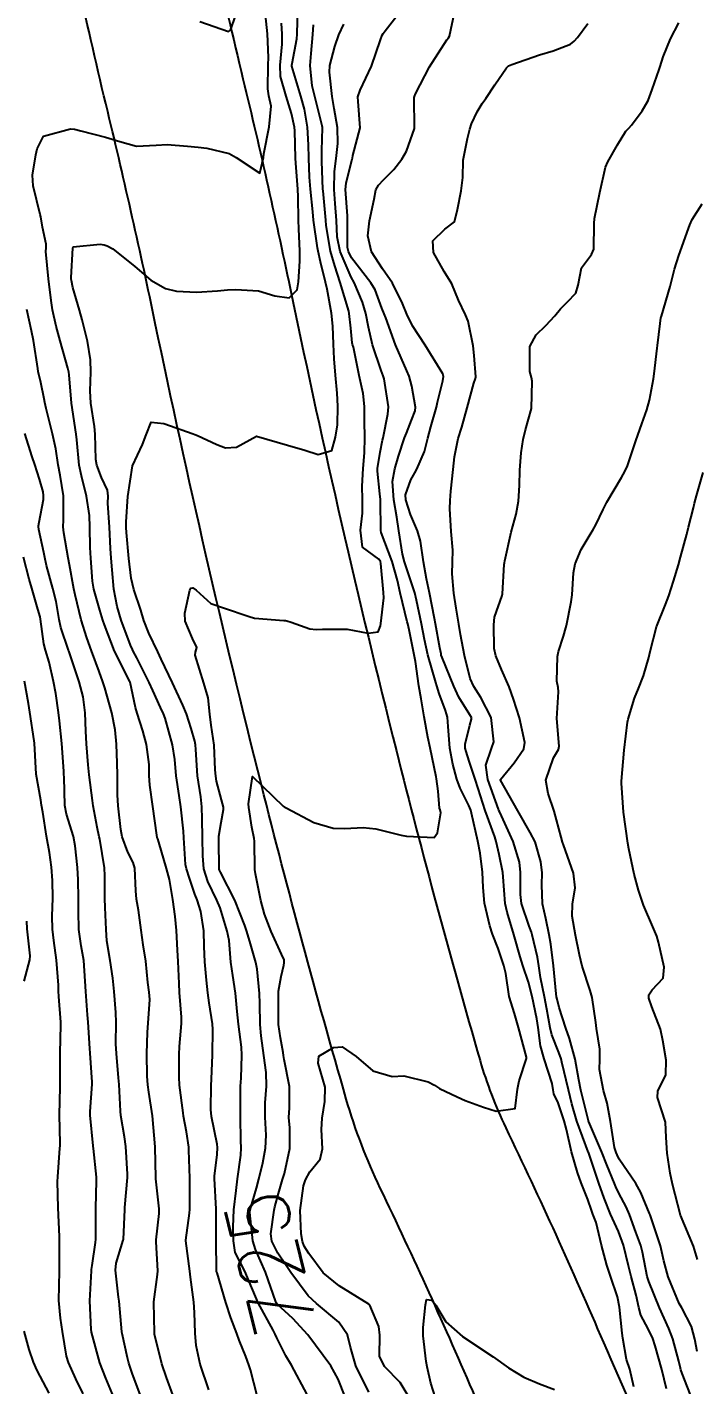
# Model space of a CAD drawing. Header units: metres. Extents: x 298520 to 308411, y 7433745 to 7450750.
# Drawn here: x 301893 to 301936.3, y 7442117 to 7442204.7 of the extents above; entities that cross this region are included whole.
import ezdxf
from ezdxf.enums import TextEntityAlignment as Align

# ---------------------------------------------------------------- set-up
doc = ezdxf.new("R2010")
doc.units = ezdxf.units.M
doc.header["$LTSCALE"] = 10
for name, color, linetype in [('Cotas', 45, 'Continuous'), ('Curvas de Nivel 1m', 11, 'Continuous'), ('Curvas de Nivel 5m', 15, 'Continuous'), ('Vias Primárias', 230, 'Continuous')]:
    doc.layers.add(name, color=color, linetype=linetype)
doc.styles.add('Style-STANDARD', font='STANDARD.shx')

msp = doc.modelspace()

# ---------------------------------------------------------------- linework, layer by layer
at = {"layer": 'Curvas de Nivel 1m', "flags": 128}
for points, elevation in [([(301904.735, 7442116.677), (301904.176, 7442118.329), (301903.925, 7442119.532), (301903.855, 7442120.333), (301903.819, 7442121.66), (301903.764, 7442122.334), (301903.56, 7442123.954), (301903.51, 7442124.337), (301903.246, 7442126.296), (301903.246, 7442126.34), (301903.489, 7442128.077), (301903.505, 7442128.337), (301903.502, 7442130.086), (301903.499, 7442130.338), (301903.452, 7442132.157), (301903.441, 7442132.338), (301903.288, 7442133.34), (301903.108, 7442134.342), (301903.072, 7442134.576), (301902.838, 7442136.345), (301902.809, 7442136.867), (301902.818, 7442138.345), (301902.842, 7442138.861), (301902.96, 7442140.344), (301902.963, 7442140.758), (301902.844, 7442142.345), (301902.824, 7442142.924), (301902.761, 7442144.347), (301902.709, 7442145.068), (301902.64, 7442146.348), (301902.562, 7442147.243), (301902.414, 7442148.351), (301902.186, 7442149.653), (301902.003, 7442150.355), (301901.51, 7442152.065), (301901.431, 7442152.28), (301901.396, 7442152.362), (301901.365, 7442152.513), (301901.122, 7442154.366), (301900.915, 7442155.728), (301900.883, 7442156.37), (301900.877, 7442157.067), (301900.715, 7442158.373), (301900.473, 7442159.248), (301900.1, 7442160.383), (301899.999, 7442160.766), (301899.65, 7442162.39), (301899.634, 7442162.438), (301898.633, 7442164.4), (301897.99, 7442166.096), (301897.891, 7442166.408), (301897.689, 7442167.056), (301897.298, 7442168.414), (301897.206, 7442168.92), (301897.102, 7442170.416), (301897.054, 7442171.103), (301897.033, 7442172.417), (301897.01, 7442173.172), (301896.831, 7442174.42), (301896.501, 7442175.717), (301896.349, 7442176.425), (301896.2, 7442178.045), (301896.165, 7442178.427), (301895.853, 7442180.43), (301895.701, 7442182.262), (301895.678, 7442182.433), (301895.619, 7442182.692), (301895.13, 7442184.442), (301894.859, 7442185.392), (301894.625, 7442186.449), (301894.532, 7442187.054), (301894.368, 7442188.454), (301894.204, 7442190.222), (301894.208, 7442190.456), (301894.215, 7442190.696), (301893.986, 7442191.797), (301893.867, 7442192.461), (301893.837, 7442192.619), (301893.386, 7442194.466), (301893.335, 7442195.162), (301893.542, 7442196.465), (301893.645, 7442196.866), (301894.055, 7442197.676), (301895.785, 7442198.159), (301896.06, 7442198.119), (301896.468, 7442198.017), (301898.055, 7442197.607), (301898.978, 7442197.321), (301900.049, 7442197.018), (301901.329, 7442197.088), (301902.051, 7442197.141), (301903.363, 7442197.033), (301904.049, 7442196.963), (301904.607, 7442196.89), (301906.045, 7442196.564), (301906.498, 7442196.305), (301908.033, 7442195.29), (301908.262, 7442196.287), (301908.301, 7442196.542), (301908.643, 7442198.281), (301908.758, 7442199.605), (301908.621, 7442200.282), (301908.545, 7442200.731), (301908.568, 7442202.283), (301908.584, 7442202.749), (301908.526, 7442204.284), (301908.335, 7442206.112)], 723), ([(301904.144, 7442205.088), (301906.008, 7442204.438), (301906.136, 7442204.52), (301906.601, 7442205.861)], 722), ([(301907.857, 7442116.282), (301907.427, 7442117.968), (301907.322, 7442118.288), (301907.118, 7442118.812), (301906.705, 7442119.873), (301906.543, 7442120.299), (301906.154, 7442121.316), (301905.843, 7442122.31), (301905.281, 7442124.219), (301905.234, 7442124.319), (301905.229, 7442124.365), (301905.217, 7442126.32), (301905.215, 7442127.153), (301905.214, 7442128.32), (301905.214, 7442128.34), (301905.098, 7442130.322), (301905.099, 7442130.477), (301905.268, 7442131.873), (301905.296, 7442132.32), (301905.276, 7442132.537), (301904.901, 7442134.324), (301904.855, 7442134.777), (301904.894, 7442136.324), (301904.915, 7442136.739), (301904.977, 7442138.316), (301904.995, 7442139.942), (301904.964, 7442140.316), (301904.751, 7442141.684), (301904.672, 7442142.321), (301904.589, 7442143.139), (301904.468, 7442144.324), (301904.432, 7442145.324), (301904.404, 7442146.326), (301904.22, 7442147.57), (301903.981, 7442148.332), (301903.839, 7442148.697), (301903.487, 7442149.722), (301903.283, 7442150.342), (301903.224, 7442150.615), (301903.122, 7442152.344), (301903.092, 7442152.771), (301902.935, 7442154.346), (301902.822, 7442155.075), (301902.624, 7442156.349), (301902.53, 7442157.4), (301902.395, 7442158.352), (301901.906, 7442160.061), (301901.796, 7442160.358), (301901.617, 7442160.753), (301901.111, 7442161.851), (301900.884, 7442162.371), (301900.07, 7442163.971), (301899.854, 7442164.387), (301899.79, 7442164.514), (301899.667, 7442164.791), (301899.07, 7442166.396), (301898.802, 7442167.289), (301898.589, 7442168.401), (301898.479, 7442169.645), (301898.42, 7442170.403), (301898.379, 7442171.04), (301898.323, 7442172.401), (301898.216, 7442173.964), (301898.22, 7442174.403), (301898.193, 7442174.81), (301897.795, 7442175.629), (301897.492, 7442176.413), (301897.435, 7442176.785), (301897.387, 7442178.414), (301897.334, 7442178.912), (301897.1, 7442180.418), (301897.069, 7442181.21), (301897.109, 7442182.418), (301897.076, 7442183.227), (301896.9, 7442184.42), (301896.541, 7442185.799), (301896.367, 7442186.426), (301895.938, 7442187.899), (301895.852, 7442188.342), (301895.842, 7442188.432), (301895.838, 7442188.538), (301895.95, 7442190.43), (301895.974, 7442190.516), (301897.702, 7442190.687), (301897.975, 7442190.653), (301898.161, 7442190.593), (301898.538, 7442190.402), (301899.956, 7442189.246), (301900.979, 7442188.37), (301901.938, 7442187.836), (301902.637, 7442187.652), (301903.935, 7442187.586), (301905.306, 7442187.689), (301905.937, 7442187.741), (301906.475, 7442187.767), (301907.937, 7442187.684), (301909.008, 7442187.348), (301909.933, 7442187.225), (301910.457, 7442187.735), (301910.537, 7442188.254), (301910.626, 7442189.59), (301910.616, 7442190.254), (301910.553, 7442191.688), (301910.543, 7442192.255), (301910.517, 7442193.754), (301910.493, 7442194.255), (301910.36, 7442195.937), (301910.342, 7442196.257), (301910.303, 7442198.015), (301910.276, 7442198.258), (301910.076, 7442199.149), (301909.731, 7442200.265), (301909.375, 7442201.541), (301909.35, 7442202.271), (301909.484, 7442203.627), (301909.486, 7442204.27), (301909.44, 7442204.974)], 724), ([(301917.683, 7442116.164), (301917.097, 7442117.142), (301916.09, 7442118.185), (301915.779, 7442118.85), (301915.792, 7442120.19), (301915.717, 7442120.769), (301915.152, 7442122.141), (301915.084, 7442122.201), (301913.17, 7442123.382), (301912.125, 7442124.231), (301911.195, 7442125.468), (301910.909, 7442125.953), (301910.783, 7442126.246), (301910.7, 7442126.758), (301910.639, 7442128.249), (301910.861, 7442129.858), (301910.978, 7442130.244), (301911.258, 7442130.753), (301911.934, 7442131.565), (301912.076, 7442132.232), (301912.027, 7442133.498), (301912.064, 7442134.232), (301912.235, 7442135.309), (301912.248, 7442136.231), (301911.81, 7442137.771), (301911.847, 7442138.235), (301912.797, 7442138.787), (301913.359, 7442138.839), (301914.261, 7442138.211), (301915.339, 7442137.271), (301916.594, 7442136.922), (301917.335, 7442136.958), (301918.913, 7442136.57), (301919.326, 7442136.344), (301919.66, 7442136.145), (301920.784, 7442135.595), (301921.315, 7442135.371), (301922.497, 7442134.923), (301923.309, 7442134.672), (301924.552, 7442134.846), (301924.701, 7442136.086), (301924.792, 7442136.624), (301925.266, 7442138.081), (301925.265, 7442138.17), (301924.767, 7442140.086), (301924.491, 7442140.98), (301924.161, 7442142.092), (301923.935, 7442143.574), (301923.817, 7442144.096), (301923.434, 7442145.19), (301923.08, 7442146.104), (301922.913, 7442146.641), (301922.562, 7442148.109), (301922.463, 7442149.125), (301922.42, 7442150.111), (301922.272, 7442151.346), (301922.129, 7442152.114), (301921.72, 7442153.939), (301921.669, 7442154.119), (301921.546, 7442154.42), (301920.982, 7442155.553), (301920.78, 7442156.132), (301920.522, 7442157.085), (301920.329, 7442158.139), (301920.215, 7442159.53), (301920.164, 7442160.142), (301920.039, 7442160.565), (301919.628, 7442161.665), (301919.483, 7442162.152), (301919.418, 7442162.37), (301918.905, 7442164.158), (301918.682, 7442165.151), (301918.493, 7442166.162), (301918.167, 7442167.696), (301918.046, 7442168.167), (301917.718, 7442169.194), (301917.392, 7442170.173), (301917.256, 7442170.657), (301917.018, 7442172.177), (301916.898, 7442173.047), (301916.695, 7442174.181), (301916.621, 7442175.356), (301916.753, 7442176.18), (301916.996, 7442176.993), (301917.394, 7442178.174), (301917.512, 7442178.489), (301917.84, 7442179.315), (301918.086, 7442179.931), (301918.109, 7442180.167), (301917.866, 7442181.52), (301917.681, 7442182.172), (301917.54, 7442182.511), (301916.809, 7442184.181), (301916.177, 7442185.931), (301916.078, 7442186.188), (301915.927, 7442186.556), (301915.483, 7442187.741), (301915.219, 7442188.201), (301913.967, 7442189.816), (301913.758, 7442190.222), (301913.709, 7442190.489), (301913.702, 7442192.223), (301913.694, 7442192.527), (301913.577, 7442194.224), (301913.605, 7442194.638), (301914.009, 7442196.22), (301914.015, 7442196.249), (301914.045, 7442196.422), (301914.513, 7442198.213), (301914.387, 7442199.917), (301914.364, 7442200.216), (301914.525, 7442200.641), (301915.248, 7442202.203), (301915.825, 7442203.89), (301915.945, 7442204.193), (301916.01, 7442204.317), (301916.137, 7442204.487), (301916.89, 7442205.444)], 728), ([(301932.22, 7442116.869), (301931.955, 7442117.997), (301931.75, 7442118.631), (301931.494, 7442120.005), (301931.455, 7442120.324), (301931.285, 7442122.008), (301931.163, 7442122.667), (301930.7, 7442124.015), (301930.476, 7442124.732), (301930.122, 7442126.021), (301929.771, 7442127.478), (301929.573, 7442128.027), (301929.482, 7442128.273), (301929.242, 7442128.958), (301928.817, 7442130.034), (301928.581, 7442130.716), (301928.188, 7442132.041), (301927.86, 7442133.479), (301927.716, 7442134.046), (301927.315, 7442135.218), (301927.053, 7442135.787), (301926.989, 7442136.055), (301926.931, 7442136.454), (301926.413, 7442138.064), (301926.184, 7442138.891), (301926.024, 7442140.07), (301925.942, 7442140.635), (301925.65, 7442142.076), (301925.407, 7442143.005), (301925.049, 7442144.084), (301924.866, 7442144.648), (301924.453, 7442146.09), (301924.029, 7442147.522), (301923.904, 7442148.096), (301923.769, 7442149.816), (301923.742, 7442150.098), (301923.505, 7442151.269), (301923.311, 7442152.102), (301923.223, 7442152.397), (301922.613, 7442154.109), (301922.146, 7442155.525), (301921.961, 7442156.116), (301921.575, 7442157.297), (301921.364, 7442157.907), (301921.317, 7442158.124), (301921.319, 7442158.392), (301921.605, 7442159.614), (301921.721, 7442160.009), (301921.71, 7442160.119), (301921.615, 7442160.29), (301920.91, 7442161.415), (301920.575, 7442162.136), (301919.821, 7442163.987), (301919.768, 7442164.148), (301919.748, 7442164.233), (301919.667, 7442164.605), (301919.389, 7442166.153), (301919.33, 7442166.51), (301919.014, 7442168.157), (301918.812, 7442169.063), (301918.615, 7442170.161), (301918.413, 7442171.496), (301918.221, 7442172.165), (301917.769, 7442173.227), (301917.471, 7442174.173), (301917.461, 7442174.499), (301917.796, 7442175.467), (301918.048, 7442175.92), (301918.188, 7442176.166), (301918.674, 7442177.301), (301918.898, 7442178.159), (301919.097, 7442178.894), (301919.453, 7442180.154), (301919.519, 7442180.491), (301919.87, 7442181.87), (301919.913, 7442182.149), (301919.875, 7442182.316), (301918.725, 7442184.162), (301917.915, 7442185.423), (301917.536, 7442186.174), (301917.25, 7442186.856), (301916.608, 7442188.183), (301915.957, 7442189.103), (301915.252, 7442190.201), (301915.018, 7442191.239), (301915.127, 7442192.203), (301915.421, 7442193.613), (301915.539, 7442194.197), (301915.705, 7442194.508), (301916.023, 7442194.847), (301916.689, 7442195.528), (301917.223, 7442196.178), (301917.515, 7442196.708), (301918.03, 7442198.17), (301918.034, 7442198.199), (301918.018, 7442200.171), (301918.027, 7442200.237), (301918.095, 7442200.421), (301918.996, 7442202.157), (301920.131, 7442203.9), (301920.241, 7442204.03), (301920.304, 7442204.138), (301920.622, 7442205.67)], 729), ([(301936.031, 7442115.946), (301935.347, 7442117.718), (301935.259, 7442117.958), (301935.224, 7442118.068), (301935.119, 7442118.522), (301934.734, 7442119.964), (301934.484, 7442120.622), (301933.883, 7442121.973), (301933.178, 7442123.662), (301933.085, 7442123.981), (301932.78, 7442125.568), (301932.669, 7442125.988), (301932.346, 7442126.863), (301931.941, 7442127.999), (301931.729, 7442128.494), (301931.247, 7442129.371), (301931.043, 7442129.795), (301930.96, 7442130.004), (301930.466, 7442131.213), (301930.142, 7442132.017), (301929.302, 7442133.989), (301929.288, 7442134.03), (301929.279, 7442134.055), (301928.789, 7442136.035), (301928.668, 7442136.701), (301928.423, 7442138.039), (301928.048, 7442139.361), (301927.827, 7442140.045), (301927.386, 7442141.376), (301927.25, 7442141.91), (301927.22, 7442142.053), (301927.186, 7442142.263), (301927.025, 7442144.056), (301926.84, 7442145.462), (301926.744, 7442146.06), (301926.519, 7442147.13), (301926.302, 7442148.067), (301926.257, 7442149.292), (301926.285, 7442150.068), (301926.205, 7442150.775), (301925.826, 7442152.075), (301925.522, 7442152.686), (301924.711, 7442154.088), (301923.601, 7442156.061), (301923.601, 7442156.1), (301924.48, 7442157.185), (301925.101, 7442158.085), (301925.177, 7442158.496), (301924.818, 7442160.088), (301924.426, 7442161.291), (301924.154, 7442162.095), (301923.65, 7442163.215), (301923.283, 7442164.104), (301923.193, 7442164.58), (301923.157, 7442166.105), (301923.206, 7442166.587), (301923.702, 7442167.998), (301923.723, 7442168.1), (301923.833, 7442169.997), (301923.845, 7442170.098), (301923.871, 7442170.234), (301924.291, 7442172.092), (301924.604, 7442173.254), (301924.75, 7442174.085), (301924.813, 7442175.104), (301924.844, 7442176.084), (301924.939, 7442177.208), (301925.063, 7442178.081), (301925.221, 7442178.69), (301925.602, 7442180.074), (301925.648, 7442181.851), (301925.597, 7442182.074), (301925.484, 7442182.471), (301925.488, 7442184.076), (301925.911, 7442184.84), (301926.534, 7442185.444), (301927.114, 7442186.058), (301927.466, 7442186.516), (301927.932, 7442186.976), (301928.462, 7442187.52), (301928.625, 7442188.043), (301928.836, 7442189.165), (301929.475, 7442190.035), (301929.627, 7442190.383), (301929.651, 7442192.033), (301929.682, 7442192.348), (301930.013, 7442194.03), (301930.39, 7442195.672), (301930.527, 7442196.023), (301931.161, 7442197.12), (301931.708, 7442198.005), (301931.885, 7442198.183), (301932.069, 7442198.377), (301932.757, 7442199.319), (301933.141, 7442199.99), (301933.405, 7442200.682), (301933.856, 7442201.983), (301933.922, 7442202.175), (301934.121, 7442202.801), (301934.583, 7442203.973), (301935.114, 7442205)], 731), ([(301913.561, 7442116.215), (301913.1, 7442117.365), (301912.615, 7442118.225), (301911.133, 7442120.215), (301910.161, 7442121.273), (301909.152, 7442122.208), (301909.107, 7442122.27), (301909.076, 7442122.349), (301908.395, 7442124.278), (301907.755, 7442125.727), (301907.571, 7442126.286), (301907.394, 7442128.125), (301907.414, 7442128.288), (301907.827, 7442129.704), (301907.977, 7442130.283), (301908.217, 7442131.326), (301908.41, 7442132.279), (301908.45, 7442133.114), (301908.376, 7442134.279), (301908.375, 7442135.217), (301908.471, 7442136.279), (301908.453, 7442137.162), (301908.291, 7442138.281), (301908.112, 7442139.536), (301908.058, 7442140.283), (301908.039, 7442141.631), (301908.007, 7442142.284), (301907.851, 7442143.851), (301907.783, 7442144.286), (301907.435, 7442145.493), (301907.186, 7442146.293), (301907.067, 7442146.675), (301906.42, 7442148.301), (301905.491, 7442150.121), (301905.426, 7442150.245), (301905.41, 7442150.311), (301905.386, 7442152.187), (301905.385, 7442152.312), (301905.388, 7442152.439), (301905.528, 7442153.333), (301905.69, 7442154.16), (301905.678, 7442154.309), (301905.548, 7442154.782), (301905.232, 7442155.987), (301905.178, 7442156.316), (301905.15, 7442156.735), (301905.072, 7442158.318), (301904.896, 7442159.611), (301904.811, 7442160.322), (301904.69, 7442161.39), (301904.414, 7442162.328), (301903.863, 7442164.133), (301903.873, 7442164.337), (301903.964, 7442164.634), (301903.672, 7442165.219), (301903.215, 7442166.345), (301903.186, 7442166.847), (301903.515, 7442168.342), (301903.571, 7442168.475), (301903.705, 7442168.497), (301903.925, 7442168.337), (301904.856, 7442167.484), (301905.692, 7442167.206), (301907.341, 7442166.639), (301907.685, 7442166.535), (301909.576, 7442166.38), (301909.684, 7442166.37), (301909.773, 7442166.358), (301910.052, 7442166.264), (301911.269, 7442165.836), (301911.679, 7442165.806), (301912.087, 7442165.828), (301913.679, 7442165.81), (301915.035, 7442165.558), (301915.677, 7442165.647), (301915.833, 7442166.037), (301915.858, 7442166.188), (301916.042, 7442167.844), (301916.034, 7442168.187), (301915.861, 7442170.059), (301915.831, 7442170.189), (301915.734, 7442170.333), (301914.664, 7442171.128), (301914.534, 7442172.208), (301914.667, 7442173.309), (301914.676, 7442174.207), (301914.652, 7442175.067), (301914.718, 7442176.206), (301914.811, 7442177.203), (301914.819, 7442178.205), (301914.791, 7442179.253), (301914.801, 7442180.206), (301914.704, 7442181.05), (301914.45, 7442182.211), (301914.081, 7442184.036), (301914.032, 7442184.218), (301914.012, 7442184.327), (301913.913, 7442185.269), (301913.819, 7442186.221), (301913.788, 7442186.358), (301913.237, 7442188.227), (301912.887, 7442189.303), (301912.613, 7442190.234), (301912.328, 7442191.898), (301912.3, 7442192.237), (301912.12, 7442194.14), (301912.11, 7442194.239), (301912.041, 7442196.063), (301912.034, 7442196.24), (301912.048, 7442196.74), (301912.092, 7442198.21), (301912.091, 7442198.24), (301912.065, 7442198.347), (301911.58, 7442200.245), (301911.423, 7442200.923), (301911.293, 7442202.248), (301911.345, 7442203.023), (301911.464, 7442204.247), (301911.51, 7442204.878)], 726), ([(301915.088, 7442116.527), (301914.245, 7442118.209), (301913.906, 7442119.431), (301913.711, 7442120.214), (301913.141, 7442121.047), (301911.697, 7442122.235), (301911.16, 7442122.74), (301910.046, 7442124.257), (301909.7, 7442124.774), (301909.195, 7442125.497), (301908.811, 7442126.274), (301908.745, 7442126.74), (301908.957, 7442128.273), (301909.008, 7442128.5), (301909.244, 7442129.353), (301909.508, 7442130.266), (301909.629, 7442130.636), (301909.979, 7442132.259), (301909.966, 7442133.587), (301909.914, 7442134.261), (301909.943, 7442134.894), (301909.948, 7442136.261), (301909.606, 7442138.009), (301909.558, 7442138.267), (301909.543, 7442138.455), (301909.364, 7442139.412), (301909.248, 7442140.271), (301909.242, 7442140.403), (301909.236, 7442142.272), (301909.246, 7442142.421), (301909.409, 7442143.373), (301909.58, 7442144.108), (301909.617, 7442144.267), (301909.612, 7442144.454), (301909.428, 7442144.828), (301908.765, 7442146.277), (301908.33, 7442147.411), (301908.098, 7442148.284), (301907.761, 7442150.017), (301907.718, 7442150.288), (301907.68, 7442152.12), (301907.673, 7442152.288), (301907.524, 7442153.025), (301907.316, 7442154.292), (301907.303, 7442154.535), (301907.563, 7442156.29), (301909.544, 7442154.39), (301909.61, 7442154.336), (301909.729, 7442154.267), (301911.529, 7442153.332), (301912.785, 7442152.966), (301913.524, 7442152.935), (301914.721, 7442153.006), (301915.524, 7442152.919), (301917.181, 7442152.51), (301917.517, 7442152.448), (301919.312, 7442152.356), (301919.52, 7442152.653), (301919.734, 7442153.953), (301919.684, 7442154.148), (301919.656, 7442154.261), (301919.555, 7442155.344), (301919.46, 7442156.151), (301919.43, 7442156.286), (301919.039, 7442158.155), (301918.906, 7442158.845), (301918.665, 7442160.159), (301918.461, 7442161.325), (301918.318, 7442162.163), (301918.088, 7442163.734), (301918.013, 7442164.166), (301917.679, 7442165.775), (301917.596, 7442166.171), (301917.564, 7442166.291), (301917.107, 7442168.176), (301916.938, 7442168.954), (301916.582, 7442170.182), (301915.881, 7442172.06), (301915.853, 7442172.189), (301915.832, 7442174.14), (301915.83, 7442174.19), (301915.787, 7442174.574), (301915.634, 7442176.025), (301915.642, 7442176.192), (301915.814, 7442177.26), (301915.973, 7442178.037), (301916.004, 7442178.188), (301916.309, 7442179.722), (301916.347, 7442180.185), (301916.073, 7442181.986), (301916.011, 7442182.189), (301915.878, 7442182.538), (301915.319, 7442184.199), (301915.049, 7442185.338), (301914.88, 7442186.206), (301914.663, 7442186.942), (301914.123, 7442188.217), (301913.948, 7442188.57), (301913.225, 7442190.227), (301913.035, 7442191.176), (301912.986, 7442192.23), (301912.911, 7442193.329), (301912.85, 7442194.232), (301912.868, 7442195.394), (301912.964, 7442196.231), (301913.074, 7442197.209), (301913.051, 7442198.23), (301912.842, 7442199.472), (301912.7, 7442200.234), (301912.533, 7442201.812), (301912.552, 7442202.236), (301912.882, 7442203.475), (301913.152, 7442204.23), (301913.456, 7442204.914)], 727), ([(301936.317, 7442119.134), (301936.149, 7442119.945), (301935.947, 7442120.754), (301935.315, 7442121.958), (301935.157, 7442122.247), (301934.436, 7442123.967), (301934.165, 7442124.999), (301933.946, 7442125.973), (301933.291, 7442127.92), (301933.267, 7442127.98), (301933.234, 7442128.063), (301932.67, 7442129.411), (301932.344, 7442129.989), (301931.269, 7442131.581), (301931.127, 7442131.858), (301931.068, 7442132.003), (301930.967, 7442132.316), (301930.713, 7442134.009), (301930.499, 7442135.197), (301930.254, 7442136.016), (301929.991, 7442137.373), (301930.012, 7442138.02), (301930.018, 7442138.679), (301929.805, 7442140.024), (301929.75, 7442140.398), (301929.521, 7442142.028), (301929.399, 7442142.463), (301928.883, 7442144.035), (301928.698, 7442144.769), (301928.451, 7442146.04), (301928.226, 7442147.272), (301928.239, 7442148.042), (301928.42, 7442149.099), (301928.304, 7442150.042), (301927.668, 7442151.892), (301927.611, 7442152.049), (301927.518, 7442152.388), (301927.058, 7442154.057), (301926.686, 7442155.195), (301926.515, 7442156.066), (301927.022, 7442157.503), (301927.339, 7442158.054), (301927.384, 7442158.255), (301927.247, 7442160.055), (301927.351, 7442161.775), (301927.327, 7442162.055), (301927.244, 7442162.449), (301927.278, 7442164.054), (301927.343, 7442164.376), (301927.676, 7442165.357), (301927.825, 7442165.905), (301927.858, 7442166.048), (301928.168, 7442167.575), (301928.223, 7442168.045), (301928.306, 7442169.462), (301928.419, 7442170.043), (301928.817, 7442170.965), (301929.46, 7442172.033), (301929.574, 7442172.214), (301929.761, 7442172.57), (301930.237, 7442173.562), (301930.472, 7442174.02), (301931.419, 7442175.625), (301931.638, 7442176.002), (301931.807, 7442176.374), (301932.222, 7442177.592), (301932.349, 7442177.995), (301932.734, 7442179.096), (301933.064, 7442179.988), (301933.237, 7442180.609), (301933.488, 7442181.984), (301933.537, 7442182.323), (301933.718, 7442183.982), (301933.737, 7442184.139), (301933.917, 7442185.571), (301933.965, 7442185.937), (301933.972, 7442185.979), (301933.995, 7442186.05), (301934.574, 7442187.971), (301934.855, 7442189.071), (301935.114, 7442189.963), (301935.743, 7442191.706), (301935.837, 7442191.952), (301935.996, 7442192.283), (301936.641, 7442193.309)], 732), ([(301902.406, 7442116.347), (301901.995, 7442117.455), (301901.697, 7442118.354), (301901.228, 7442120.263), (301901.216, 7442120.359), (301901.181, 7442122.331), (301901.184, 7442122.36), (301901.424, 7442124.113), (301901.429, 7442124.358), (301901.334, 7442126.227), (301901.337, 7442126.359), (301901.514, 7442128.071), (301901.52, 7442128.357), (301901.305, 7442130.307), (301901.301, 7442130.36), (301901.273, 7442132.36), (301901.087, 7442134.363), (301900.858, 7442135.907), (301900.798, 7442136.368), (301900.758, 7442136.942), (301900.736, 7442138.369), (301900.779, 7442139.78), (301900.816, 7442140.368), (301900.914, 7442141.893), (301900.875, 7442142.368), (301900.783, 7442142.988), (301900.656, 7442144.371), (301900.485, 7442145.425), (301900.364, 7442146.376), (301900.183, 7442147.658), (301900.061, 7442148.381), (301900.015, 7442148.918), (301899.953, 7442150.383), (301899.843, 7442150.731), (301899.503, 7442151.4), (301899.138, 7442152.394), (301899.037, 7442152.878), (301898.878, 7442154.397), (301898.83, 7442155.117), (301898.833, 7442156.397), (301898.813, 7442157.159), (301898.761, 7442158.398), (301898.686, 7442159.315), (301898.457, 7442160.402), (301898.015, 7442162.02), (301897.891, 7442162.407), (301897.643, 7442163.08), (301897.145, 7442164.415), (301896.839, 7442165.251), (301896.472, 7442166.422), (301896.089, 7442168.036), (301896.008, 7442168.427), (301895.726, 7442169.972), (301895.645, 7442170.431), (301895.359, 7442172.046), (301895.322, 7442172.436), (301895.342, 7442172.854), (301895.348, 7442174.437), (301895.127, 7442175.771), (301895, 7442176.442), (301894.848, 7442177.479), (301894.637, 7442178.448), (301894.222, 7442180.08), (301894.143, 7442180.456), (301894.097, 7442180.698), (301893.866, 7442181.752), (301893.711, 7442182.462), (301893.679, 7442182.658), (301893.397, 7442184.465), (301893.27, 7442185.106), (301892.979, 7442186.469)], 722), ([(301900.304, 7442116.372), (301899.797, 7442117.685), (301899.558, 7442118.383), (301899.47, 7442118.738), (301899.132, 7442120.301), (301899.115, 7442120.39), (301899.111, 7442120.413), (301898.929, 7442122.392), (301898.897, 7442122.661), (301898.703, 7442124.395), (301898.737, 7442124.845), (301899.202, 7442126.332), (301899.215, 7442126.39), (301899.297, 7442128.324), (301899.297, 7442128.389), (301899.301, 7442128.457), (301899.475, 7442130.387), (301899.48, 7442130.611), (301899.37, 7442132.389), (301899.282, 7442133.018), (301899.042, 7442134.393), (301899.016, 7442134.683), (301898.929, 7442136.394), (301898.896, 7442136.827), (301898.757, 7442138.396), (301898.733, 7442139.022), (301898.749, 7442140.396), (301898.724, 7442141.052), (301898.61, 7442142.398), (301898.534, 7442143.271), (301898.365, 7442144.401), (301898.15, 7442145.688), (301898.097, 7442146.403), (301898.037, 7442147.832), (301898.008, 7442148.405), (301898.01, 7442149.882), (301897.985, 7442150.405), (301897.681, 7442152.239), (301897.647, 7442152.409), (301897.522, 7442153.022), (301897.264, 7442154.413), (301897.213, 7442154.746), (301897, 7442156.416), (301896.936, 7442157.053), (301896.837, 7442158.418), (301896.787, 7442159.232), (301896.734, 7442160.419), (301896.605, 7442161.438), (301896.348, 7442162.423), (301895.682, 7442164.41), (301895.677, 7442164.43), (301895.663, 7442164.462), (301895.164, 7442165.924), (301895.053, 7442166.439), (301894.856, 7442167.604), (301894.646, 7442168.446), (301894.244, 7442169.934), (301894.13, 7442170.454), (301894.063, 7442170.782), (301893.751, 7442172.268), (301893.712, 7442172.46), (301893.713, 7442172.501), (301893.757, 7442172.74), (301894.042, 7442174.193), (301894.053, 7442174.456), (301894.016, 7442174.688), (301893.793, 7442175.51), (301893.488, 7442176.463), (301893.32, 7442176.952), (301892.837, 7442178.47)], 721), ([(301936.341, 7442125.09), (301936.079, 7442125.947), (301935.233, 7442127.96), (301934.706, 7442129.965), (301934.568, 7442130.659), (301934.362, 7442131.969), (301934.296, 7442132.962), (301934.257, 7442133.97), (301933.748, 7442135.547), (301933.76, 7442135.976), (301934.285, 7442137.019), (301934.307, 7442137.97), (301934.092, 7442139.243), (301933.938, 7442139.974), (301933.387, 7442141.423), (301933.192, 7442141.982), (301933.182, 7442142.196), (301933.401, 7442142.505), (301934.122, 7442143.263), (301934.176, 7442143.972), (301933.82, 7442145.596), (301933.703, 7442145.977), (301933.449, 7442146.591), (301932.849, 7442147.986), (301932.518, 7442148.949), (301932.235, 7442149.993), (301931.886, 7442151.619), (301931.82, 7442151.997), (301931.543, 7442154), (301931.419, 7442155.86), (301931.418, 7442156.002), (301931.583, 7442158), (301931.804, 7442159.804), (301931.846, 7442159.998), (301932.267, 7442161.353), (301932.508, 7442161.991), (301932.837, 7442162.796), (301933.19, 7442163.985), (301933.276, 7442164.374), (301933.683, 7442165.98), (301934.269, 7442167.403), (301934.478, 7442167.972), (301934.775, 7442168.911), (301935.099, 7442169.966), (301935.233, 7442170.47), (301935.638, 7442171.961), (301935.666, 7442172.049), (301935.76, 7442172.406), (301936.078, 7442173.656), (301936.144, 7442173.955), (301936.261, 7442174.427), (301936.702, 7442175.941)], 733), ([(301896.613, 7442116.417), (301896.145, 7442117.377), (301895.656, 7442118.432), (301895.531, 7442118.848), (301895.281, 7442120.438), (301895.146, 7442121.301), (301895.04, 7442122.441), (301895.085, 7442124.334), (301895.09, 7442124.431), (301895.084, 7442126.314), (301895.08, 7442126.432), (301895.071, 7442126.566), (301894.997, 7442128.434), (301894.955, 7442130.139), (301894.964, 7442130.434), (301895.112, 7442132.273), (301895.121, 7442132.432), (301895.119, 7442132.589), (301895.072, 7442134.433), (301895.113, 7442136.226), (301895.126, 7442136.433), (301895.127, 7442136.632), (301895.117, 7442138.434), (301895.167, 7442140.229), (301895.163, 7442140.433), (301895.027, 7442142.073), (301895.019, 7442142.436), (301895.025, 7442142.809), (301894.888, 7442144.438), (301894.707, 7442145.712), (301894.63, 7442146.442), (301894.616, 7442147.283), (301894.642, 7442148.442), (301894.631, 7442149.589), (301894.571, 7442150.444), (301894.438, 7442151.381), (301894.246, 7442152.449), (301893.993, 7442153.996), (301893.916, 7442154.454), (301893.863, 7442154.772), (301893.563, 7442156.46), (301893.458, 7442158.461), (301893.442, 7442158.614), (301893.173, 7442160.464), (301893.072, 7442161.012), (301892.809, 7442162.468)], 719), ([(301892.799, 7442143.069), (301893.158, 7442144.463), (301893.174, 7442144.714), (301892.995, 7442146.464), (301892.961, 7442146.954)], 718), ([(301919.396, 7442116.145), (301919.097, 7442117.106), (301918.842, 7442118.153), (301918.781, 7442118.489), (301918.589, 7442120.155), (301918.592, 7442120.702), (301918.746, 7442122.154), (301918.814, 7442122.498), (301919.158, 7442122.461), (301919.412, 7442122.146), (301920.069, 7442121.063), (301921.133, 7442120.12), (301923.12, 7442118.808), (301924.12, 7442118.09), (301925.104, 7442117.487), (301926.113, 7442117.05), (301927.092, 7442116.681)], 729), ([(301894.415, 7442116.447), (301893.636, 7442117.923), (301893.395, 7442118.457), (301893.121, 7442119.276), (301892.788, 7442120.463)], 718)]:
    msp.add_lwpolyline(points, dxfattribs=dict(at, elevation=elevation))
at = {"layer": 'Curvas de Nivel 5m', "flags": 128}
for points, elevation in [([(301911.085, 7442116.365), (301910.082, 7442118.255), (301909.718, 7442118.86), (301909.13, 7442120.02), (301909.022, 7442120.271), (301908.891, 7442120.517), (301907.923, 7442122.282), (301907.18, 7442124.07), (301907.075, 7442124.292), (301906.446, 7442125.551), (301906.327, 7442126.303), (301906.317, 7442127.203), (301906.362, 7442128.303), (301906.499, 7442129.555), (301906.586, 7442130.3), (301906.806, 7442131.834), (301906.835, 7442132.297), (301906.815, 7442132.762), (301906.788, 7442134.298), (301906.78, 7442135.761), (301906.793, 7442136.298), (301906.819, 7442136.807), (301906.873, 7442138.295), (301906.849, 7442138.805), (301906.652, 7442140.297), (301906.564, 7442141.115), (301906.467, 7442142.299), (301906.279, 7442143.432), (301906.148, 7442144.303), (301906.048, 7442145.692), (301905.924, 7442146.305), (301905.465, 7442147.802), (301905.253, 7442148.313), (301904.667, 7442149.504), (301904.419, 7442150.326), (301904.347, 7442151.172), (301904.317, 7442152.328), (301904.299, 7442153.561), (301904.291, 7442154.329), (301904.211, 7442154.992), (301904.013, 7442156.333), (301903.89, 7442158.034), (301903.87, 7442158.336), (301903.833, 7442158.574), (301903.603, 7442159.393), (301903.286, 7442160.343), (301903.05, 7442160.914), (301902.396, 7442162.352), (301901.656, 7442163.889), (301901.428, 7442164.364), (301900.853, 7442165.551), (301900.532, 7442166.377), (301900.347, 7442167.038), (301899.891, 7442168.387), (301899.714, 7442169.117), (301899.559, 7442170.392), (301899.421, 7442172.057), (301899.397, 7442172.385), (301899.392, 7442172.751), (301899.508, 7442174.384), (301899.803, 7442176.38), (301900.448, 7442177.742), (301900.677, 7442178.371), (301901.011, 7442179.193), (301901.834, 7442179.115), (301903.728, 7442178.438), (301903.824, 7442178.405), (301903.998, 7442178.337), (301905.253, 7442177.754), (301905.815, 7442177.539), (301906.535, 7442177.583), (301907.823, 7442178.29), (301909.817, 7442177.717), (301910.941, 7442177.38), (301911.812, 7442177.105), (301912.68, 7442177.366), (301912.932, 7442178.229), (301913.048, 7442179.014), (301913.07, 7442180.228), (301913.03, 7442181.06), (301912.926, 7442182.229), (301912.838, 7442183.281), (301912.793, 7442184.231), (301912.746, 7442185.4), (301912.669, 7442186.233), (301912.393, 7442187.781), (301912.286, 7442188.237), (301911.963, 7442189.549), (301911.799, 7442190.242), (301911.761, 7442190.457), (301911.509, 7442192.245), (301911.455, 7442192.791), (301911.314, 7442194.247), (301911.249, 7442195.029), (301911.192, 7442196.249), (301911.177, 7442197.124), (301911.121, 7442198.249), (301910.915, 7442199.417), (301910.695, 7442200.254), (301910.112, 7442202.191), (301910.097, 7442202.245), (301910.097, 7442202.26), (301910.114, 7442202.368), (301910.429, 7442203.958), (301910.458, 7442204.257), (301910.491, 7442205.924)], 725), ([(301934.328, 7442116.734), (301934.018, 7442117.971), (301933.591, 7442119.513), (301933.44, 7442119.977), (301933.139, 7442120.602), (301932.662, 7442121.501), (301932.535, 7442121.989), (301932.369, 7442122.788), (301932.039, 7442123.997), (301931.88, 7442124.689), (301931.542, 7442126.005), (301931.216, 7442126.893), (301930.713, 7442128.015), (301930.29, 7442129.061), (301929.96, 7442130.019), (301929.782, 7442130.546), (301929.281, 7442132.03), (301929.273, 7442132.052), (301928.538, 7442134.038), (301928.202, 7442135.153), (301927.982, 7442136.043), (301927.566, 7442137.831), (301927.509, 7442138.048), (301927.357, 7442138.456), (301926.915, 7442139.603), (301926.811, 7442140.058), (301926.598, 7442141.274), (301926.43, 7442142.064), (301926.179, 7442143.301), (301926.072, 7442144.07), (301925.984, 7442144.627), (301925.65, 7442146.077), (301925.601, 7442146.234), (301925.448, 7442146.628), (301924.954, 7442148.085), (301924.881, 7442148.676), (301924.887, 7442150.086), (301924.813, 7442150.773), (301924.422, 7442152.091), (301923.541, 7442153.987), (301923.491, 7442154.101), (301923.464, 7442154.18), (301922.785, 7442156.108), (301922.644, 7442157.037), (301923.009, 7442158.106), (301923.156, 7442158.537), (301922.993, 7442160.106), (301922.328, 7442161.41), (301921.86, 7442162.118), (301921.641, 7442162.634), (301921.26, 7442164.126), (301921.015, 7442165.469), (301920.903, 7442166.132), (301920.727, 7442167.168), (301920.569, 7442168.137), (301920.462, 7442169.399), (301920.494, 7442170.139), (301920.516, 7442170.913), (301920.406, 7442172.14), (301920.314, 7442173.602), (301920.338, 7442174.142), (301920.391, 7442174.743), (301920.544, 7442176.139), (301920.625, 7442176.951), (301920.864, 7442178.134), (301921.102, 7442178.863), (301921.432, 7442180.126), (301921.869, 7442181.721), (301921.984, 7442182.006), (301922.009, 7442182.119), (301921.894, 7442183.501), (301921.829, 7442184.121), (301921.508, 7442185.715), (301921.334, 7442186.129), (301920.881, 7442187.085), (301920.448, 7442188.142), (301919.955, 7442188.927), (301919.256, 7442190.157), (301919.221, 7442190.917), (301919.988, 7442191.67), (301920.613, 7442192.141), (301920.808, 7442192.945), (301921.06, 7442194.134), (301921.159, 7442195), (301921.186, 7442196.133), (301921.454, 7442197.526), (301921.619, 7442198.124), (301921.724, 7442198.467), (301922.08, 7442199.241), (301922.418, 7442199.786), (301922.636, 7442200.115), (301923.218, 7442200.993), (301923.99, 7442202.101), (301924.051, 7442202.163), (301924.114, 7442202.211), (301924.325, 7442202.306), (301926.121, 7442202.921), (301927.006, 7442203.18), (301928.129, 7442203.627), (301928.368, 7442203.81), (301928.579, 7442204.046), (301929.236, 7442204.95)], 730), ([(301898.502, 7442116.396), (301898.081, 7442117.418), (301897.684, 7442118.404), (301897.158, 7442120.384), (301897.151, 7442120.41), (301897.135, 7442120.564), (301897.033, 7442122.412), (301897.139, 7442124.367), (301897.143, 7442124.41), (301897.145, 7442124.448), (301897.186, 7442124.694), (301897.413, 7442126.196), (301897.436, 7442126.408), (301897.433, 7442128.205), (301897.437, 7442128.408), (301897.478, 7442130.18), (301897.474, 7442130.408), (301897.271, 7442132.256), (301897.254, 7442132.41), (301897.251, 7442132.433), (301897.06, 7442134.412), (301897.06, 7442134.658), (301897.192, 7442136.411), (301897.194, 7442136.542), (301897.057, 7442138.413), (301897.041, 7442138.729), (301896.932, 7442140.414), (301896.899, 7442140.894), (301896.783, 7442142.416), (301896.739, 7442143.081), (301896.645, 7442144.418), (301896.49, 7442145.362), (301896.329, 7442146.421), (301896.299, 7442147.583), (301896.3, 7442148.422), (301896.284, 7442149.622), (301896.254, 7442150.422), (301896.102, 7442151.829), (301895.978, 7442152.425), (301895.534, 7442153.858), (301895.425, 7442154.432), (301895.38, 7442156.251), (301895.37, 7442156.433), (301895.353, 7442156.646), (301895.221, 7442158.436), (301895.075, 7442159.906), (301895.012, 7442160.439), (301894.839, 7442161.655), (301894.696, 7442162.444), (301894.419, 7442163.681), (301894.181, 7442164.452), (301894.076, 7442164.863), (301893.861, 7442166.457), (301893.833, 7442166.606), (301893.69, 7442167.119), (301893.297, 7442168.464), (301893.125, 7442169.052), (301892.749, 7442170.47)], 720)]:
    msp.add_lwpolyline(points, dxfattribs=dict(at, elevation=elevation))
at = {"layer": 'Vias Primárias', "elevation": 700.813}
msp.add_lwpolyline([(301903.379, 7442217.54, 0.009889), (301906.945, 7442201.376, -0.007906), (301910.084, 7442187.413, 0.010383), (301916.86, 7442157.954, 0.008664), (301922.27, 7442137.953, 0.041753), (301923.932, 7442133.603, -0.010551), (301930.254, 7442119.721, 0.022157), (301938.51, 7442102.651, 0.002121), (301947.273, 7442086.575, 0.010828), (301960.305, 7442064.073, 0.018399), (301983.867, 7442028.376, -0.009823), (302002.03, 7442001.859), (302018.096, 7441978.398), (302024.691, 7441968.751), (302031.058, 7441958.887)], format="xyb", dxfattribs=at)
at = {"layer": 'Vias Primárias'}
msp.add_lwpolyline([(302017.648, 7441964.47), (302011.078, 7441973.318), (301994.584, 7441996.802, 0.009866), (301976.543, 7442023.145, -0.018399), (301952.616, 7442059.395, -0.010828), (301939.389, 7442082.234, -0.002121), (301930.59, 7442098.377, -0.022157), (301921.986, 7442116.165, 0.010551), (301915.822, 7442129.701, -0.041753), (301913.624, 7442135.453, -0.008664), (301908.133, 7442155.755, -0.010383), (301901.273, 7442185.579, 0.007906), (301898.197, 7442199.263, -0.009889), (301894.554, 7442215.775, -0.040123)], format="xyb", dxfattribs=at)

# ---------------------------------------------------------------- texts
at = {"layer": 'Cotas', "style": 'Style-STANDARD'}
msp.add_text('725', height=4, rotation=103.96468, dxfattribs=at).set_placement((301908.695, 7442124.847, 725), align=Align.MIDDLE_CENTER)

doc.saveas('drawing.dxf')
